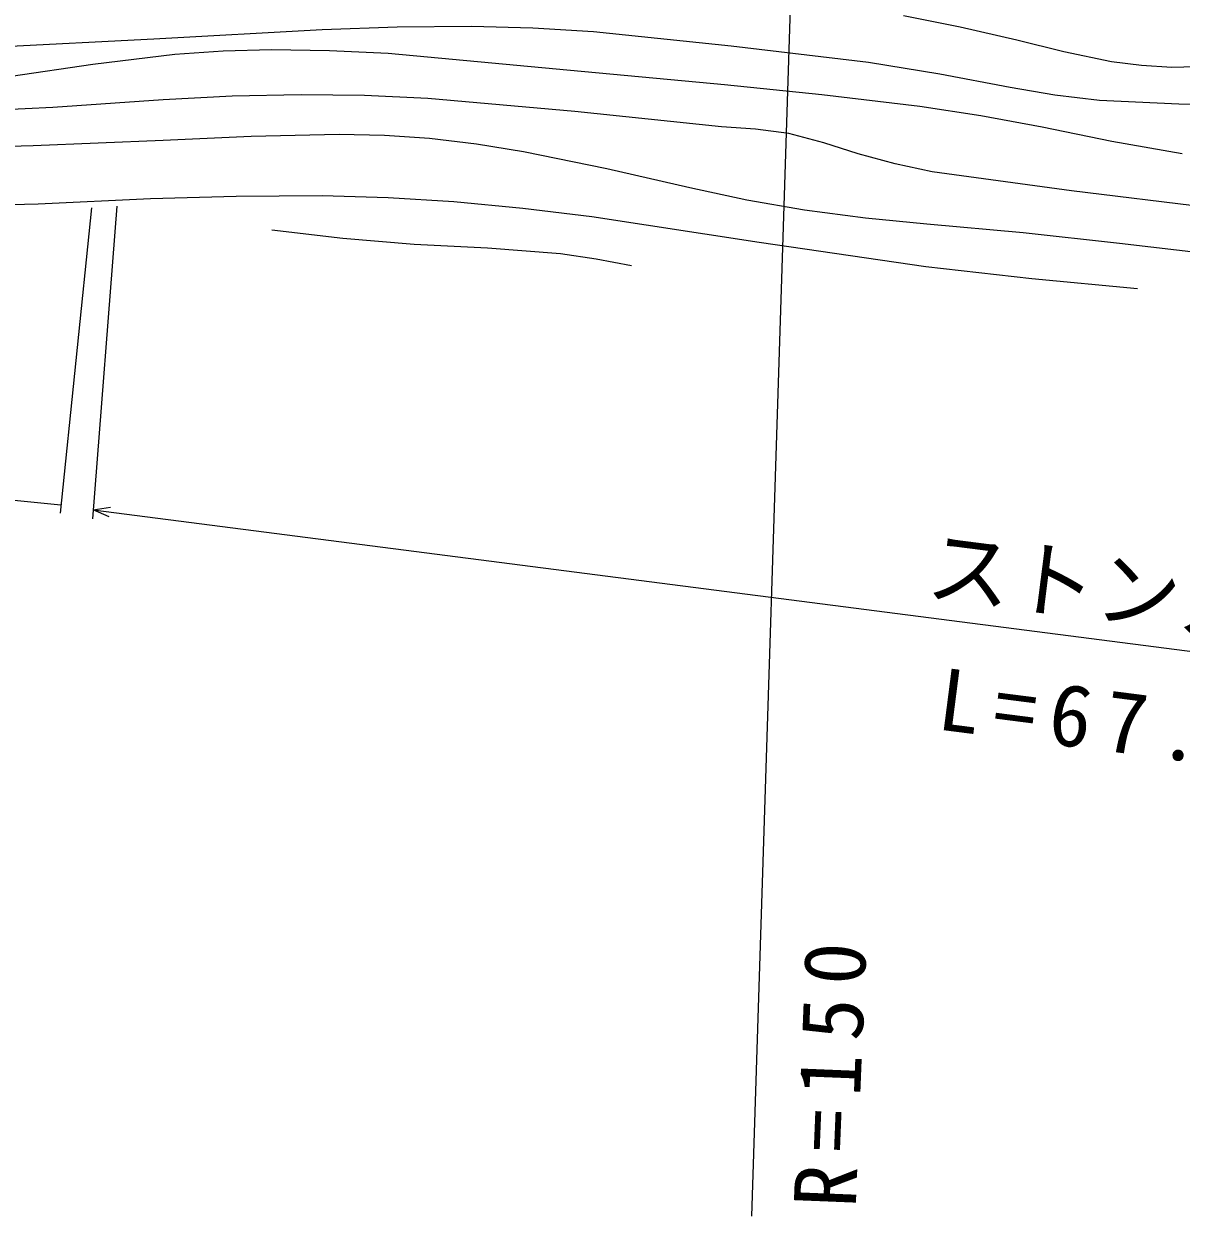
# Model space of a CAD drawing. Units: millimetres, scale not verified. Extents: x 40000 to 680000, y 20000 to 380000.
# Drawn here: x 492496 to 526688, y 239439 to 274667 of the extents above; entities that cross this region are included whole.
import ezdxf
from ezdxf.enums import TextEntityAlignment as Align

# ---------------------------------------------------------------- set-up
doc = ezdxf.new("R2010")
doc.units = ezdxf.units.MM
doc.header["$LTSCALE"] = 1000
doc.layers.add('S-BGD', color=7, linetype='Continuous', lineweight=13)
doc.styles.add('ＭＳ ゴシック', font='')
doc.styles.get('ＭＳ ゴシック').set_extended_font_data('MS Gothic')

msp = doc.modelspace()

# ---------------------------------------------------------------- linework, layer by layer
at = {"layer": 'S-BGD'}
for p, q in [((515436, 284482), (513991, 239439)), ((518486, 274912), (520164, 274583)), ((501313, 274495), (496333, 274212)), ((503523, 274569), (501313, 274495)), ((505724, 274584), (503523, 274569)), ((507533, 274539), (505724, 274584)), ((509329, 274435), (507533, 274539)), ((513395, 274009), (509329, 274435)), ((520164, 274583), (521834, 274195)), ((496333, 274212), (491347, 273964)), ((521834, 274195), (523224, 273848)), ((494536, 273478), (496955, 273772)), ((496955, 273772), (498381, 273868)), ((498381, 273868), (499811, 273905)), ((499811, 273905), (501531, 273881)), ((501531, 273881), (503259, 273797)), ((503259, 273797), (508221, 273342)), ((517455, 273522), (513395, 274009)), ((523224, 273848), (524631, 273559)), ((492123, 273125), (494536, 273478)), ((519557, 273182), (517455, 273522)), ((524631, 273559), (525518, 273445)), ((525518, 273445), (526413, 273390)), ((526413, 273390), (529842, 273462)), ((508221, 273342), (513194, 272873)), ((521640, 272784), (519557, 273182)), ((513194, 272873), (516077, 272584)), ((522959, 272560), (521640, 272784)), ((493593, 260446), (373422, 272490)), ((496617, 272419), (493356, 272197)), ((498651, 272526), (496617, 272419)), ((500687, 272573), (498651, 272526)), ((502565, 272549), (500687, 272573)), ((504433, 272465), (502565, 272549)), ((508773, 272077), (504433, 272465)), ((516077, 272584), (518963, 272233)), ((524274, 272398), (522959, 272560)), ((526618, 272290), (524274, 272398)), ((493356, 272197), (490080, 272034)), ((513112, 271629), (508773, 272077)), ((518963, 272233), (520770, 271959)), ((528969, 272242), (526618, 272290)), ((514114, 271556), (513112, 271629)), ((520770, 271959), (522580, 271625)), ((522580, 271625), (524641, 271204)), ((496616, 271230), (499214, 271351)), ((499214, 271351), (501813, 271412)), ((501813, 271412), (503149, 271379)), ((503149, 271379), (504482, 271286)), ((504482, 271286), (505871, 271123)), ((515093, 271426), (514114, 271556)), ((516131, 271155), (515093, 271426)), ((488919, 270966), (492776, 271068)), ((492776, 271068), (496616, 271230)), ((505871, 271123), (507254, 270899)), ((517148, 270827), (516131, 271155)), ((524641, 271204), (526717, 270841)), ((507254, 270899), (509719, 270396)), ((518236, 270529), (517148, 270827)), ((509719, 270396), (512177, 269833)), ((519328, 270293), (518236, 270529)), ((523444, 269730), (519328, 270293)), ((496240, 269495), (492922, 269343)), ((498774, 269568), (496240, 269495)), ((501314, 269581), (498774, 269568)), ((503264, 269523), (501314, 269581)), ((505201, 269405), (503264, 269523)), ((512177, 269833), (513857, 269471)), ((527562, 269226), (523444, 269730)), ((492922, 269343), (489583, 269250)), ((494500, 269235), (493569, 260210)), ((495245, 269278), (494521, 260046)), ((507241, 269214), (505201, 269405)), ((509275, 268964), (507241, 269214)), ((513857, 269471), (515556, 269167)), ((515556, 269167), (517358, 268932)), ((514217, 268211), (509275, 268964)), ((517358, 268932), (519170, 268756)), ((499824, 268580), (501916, 268338)), ((519170, 268756), (522022, 268501)), ((522022, 268501), (524870, 268185)), ((501916, 268338), (504024, 268155)), ((504024, 268155), (506194, 268048)), ((519148, 267489), (514217, 268211)), ((524870, 268185), (527827, 267838)), ((506194, 268048), (508356, 267881)), ((508356, 267881), (509401, 267726)), ((509401, 267726), (510450, 267529)), ((522275, 267130), (519148, 267489)), ((525398, 266833), (522275, 267130)), ((494541, 260306), (495056, 260383)), ((495019, 260099), (494541, 260306)), ((494541, 260306), (555852, 252400))]:
    msp.add_line(p, q, dxfattribs=at)

# ---------------------------------------------------------------- texts
at = {"layer": 'S-BGD', "style": 'ＭＳ ゴシック'}
msp.add_text('ストンガード', height=1833, rotation=352.7, dxfattribs=at).set_placement((519037, 257228), align=Align.BOTTOM_LEFT)
at = {"layer": 'S-BGD', "char_height": 1833, "attachment_point": 7, "style": 'ＭＳ ゴシック'}
for s, insert, rotation in [('\\T1.32;L=67.0', (519426, 253798), 352.7), ('\\T1.32;R=150', (517103, 239663), 87.7)]:
    msp.add_mtext(s, dxfattribs=dict(at, insert=insert, rotation=rotation))

doc.saveas('drawing.dxf')
